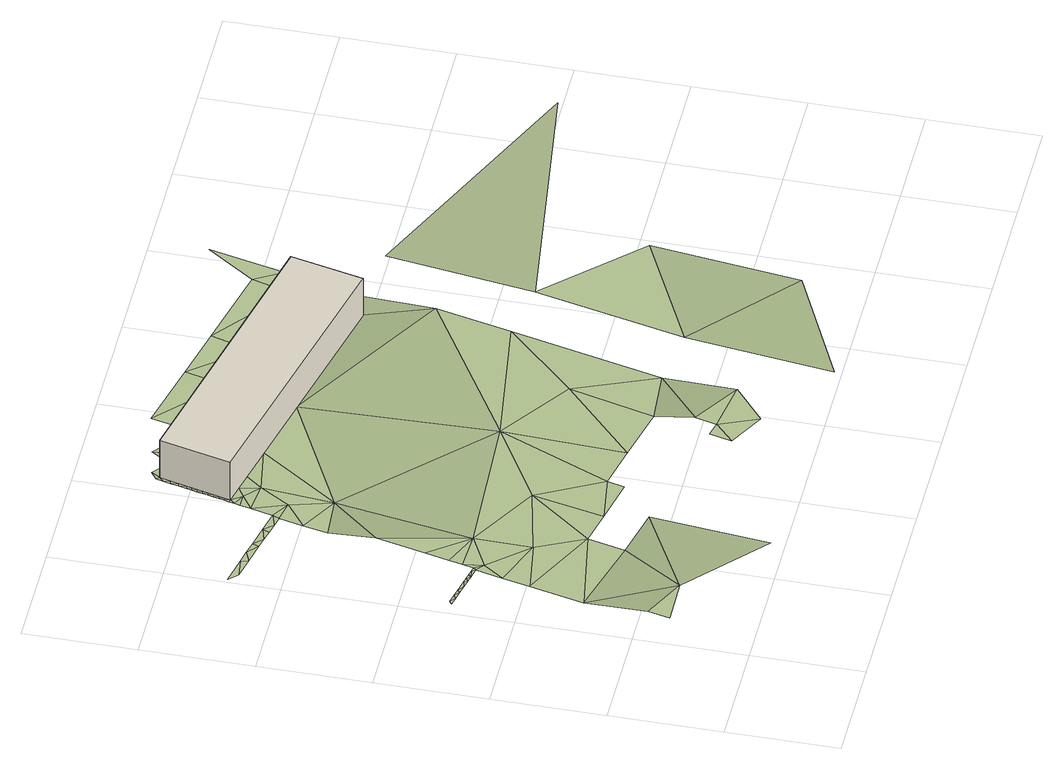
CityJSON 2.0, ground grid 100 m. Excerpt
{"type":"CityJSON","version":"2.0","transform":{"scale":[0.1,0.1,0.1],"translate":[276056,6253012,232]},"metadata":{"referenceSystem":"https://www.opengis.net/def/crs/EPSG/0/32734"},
"CityObjects":{
"building1":{"type":"Building","attributes":{"address":"Cape Town","building":"yes","building:levels":1,"building_height":4.1,"roof_height":14.27,"ground_height":10.17,"plus_code":"4FRW3CCW+F2J"},"geometry":[{"type":"Solid","lod":"1","boundaries":[[[[0,1,2,3]],[[1,4,5,2]],[[4,6,7,5]],[[6,0,3,7]],[[3,2,5,7]],[[6,4,1,0]]]]}]},
"terrain1":{"type":"TINRelief","geometry":[{"type":"CompositeSurface","lod":"1","boundaries":[[[8,9,10]],[[9,11,10]],[[12,13,14]],[[12,14,15]],[[16,15,14]],[[16,17,15]],[[11,9,18]],[[17,16,19]],[[17,19,20]],[[20,19,21]],[[22,23,11]],[[24,20,21]],[[25,24,21]],[[24,25,26]],[[25,27,26]],[[28,29,23]],[[27,25,30]],[[30,29,31]],[[22,11,18]],[[30,32,27]],[[30,31,32]],[[33,9,34]],[[32,31,35]],[[28,31,29]],[[9,33,18]],[[23,22,28]],[[35,31,36]],[[37,35,36]],[[36,31,28]],[[38,39,40]],[[41,37,36]],[[42,39,38]],[[41,36,43]],[[42,44,39]],[[45,44,42]],[[28,22,46]],[[36,28,46]],[[44,45,47]],[[46,22,48]],[[47,45,49]],[[36,50,43]],[[51,47,49]],[[49,52,51]],[[53,43,50]],[[51,52,54]],[[55,46,48]],[[56,55,48]],[[54,57,51]],[[50,58,53]],[[57,54,59]],[[59,58,60]],[[60,57,59]],[[58,50,60]],[[61,36,46]],[[60,62,57]],[[36,61,50]],[[63,62,64]],[[65,62,60]],[[63,64,66]],[[65,60,50]],[[6,67,66]],[[6,68,67]],[[64,6,66]],[[68,6,69]],[[62,65,64]],[[69,70,68]],[[55,61,46]],[[70,69,71]],[[71,72,70]],[[73,6,64]],[[72,71,74]],[[74,75,72]],[[75,74,76]],[[76,77,75]],[[65,73,64]],[[77,76,78]],[[78,79,77]],[[79,78,80]],[[80,81,79]],[[81,80,82]],[[82,83,81]],[[84,73,65]],[[83,82,85]],[[55,86,61]],[[87,65,50]],[[85,88,83]],[[88,85,89]],[[89,90,88]],[[91,92,93]],[[90,89,94]],[[95,90,94]],[[96,91,93]],[[4,95,94]],[[4,97,95]],[[84,65,87]],[[98,97,4]],[[4,99,98]],[[100,91,96]],[[61,101,50]],[[100,102,91]],[[50,101,87]],[[61,86,103]],[[104,105,99]],[[106,103,86]],[[105,104,107]],[[106,102,108]],[[102,100,108]],[[103,106,108]],[[109,61,103]],[[110,111,107]],[[61,112,101]],[[108,109,103]],[[111,110,113]],[[61,109,112]],[[114,115,116]],[[113,110,117]],[[101,112,118]],[[113,117,119]],[[120,116,115]],[[117,121,119]],[[116,120,122]],[[118,112,123]],[[123,121,118]],[[121,124,119]],[[121,123,125]],[[121,125,124]],[[124,125,126]],[[127,128,122]]]}]}
},
"vertices":[
[3574,4063,6],[3722,4712,6],[3722,4712,416],[3574,4063,416],[1195,5290,6],[1195,5290,416],[1041,4653,6],[1041,4653,416],
[71,695,238],[496,701,238],[115,890,238],[247,1469,117],[30,2565,117],[4,2542,117],[81,2524,117],[107,2547,117],[158,2507,117],[184,2530,117],[976,1269,117],[235,2490,117],[297,2504,117],[313,2472,117],[1055,1606,117],[357,1953,117],[346,2493,117],[369,2459,117],[395,2481,117],[444,2470,117],[852,2030,117],[412,2195,117],[467,2437,117],[538,2380,117],[492,2459,117],[1438,1162,117],[1184,72,238],[515,2557,117],[855,2542,117],[543,2678,117],[116,4385,6],[287,4408,6],[43,4461,6],[593,2896,117],[311,4340,6],[694,3333,117],[409,4381,6],[506,4295,6],[1484,2171,132],[530,4354,6],[1361,1535,117],[603,4273,6],[1184,3795,6],[726,4311,6],[701,4251,6],[795,3769,6],[798,4228,6],[1787,1599,132],[1751,1445,132],[921,4268,6],[845,3988,6],[896,4206,6],[1075,4169,6],[2225,2604,132],[967,4462,6],[990,4560,6],[1103,4559,6],[1241,4435,6],[1002,4608,6],[1013,4657,6],[1025,4706,6],[1053,4701,6],[1037,4754,6],[1064,4750,6],[1048,4803,6],[1199,4616,6],[1076,4798,6],[1060,4852,6],[1088,4847,6],[1071,4900,6],[1100,4896,6],[1083,4949,6],[1111,4944,6],[1094,4998,6],[1123,4993,6],[1106,5046,6],[1358,4579,6],[1135,5041,6],[2176,1509,132],[1674,4505,13],[1122,5113,6],[1153,5117,6],[1138,5180,6],[2551,825,258],[2416,856,258],[2370,661,258],[1172,5193,6],[1154,5247,6],[2697,482,258],[1170,5314,6],[1243,5367,6],[1390,5246,6],[3018,752,258],[2307,4358,13],[2596,1019,258],[2873,2156,132],[1511,5218,13],[1493,5417,13],[2683,1392,132],[1827,5146,13],[3176,1429,132],[3491,2784,132],[2458,5001,13],[1911,5515,13],[3649,3462,132],[2548,5364,13],[3410,7,258],[4492,519,261],[3722,1351,132],[2942,4890,13],[3574,4063,13],[3044,5247,13],[4818,1887,123],[3721,4712,13],[4035,2694,123],[3806,4139,13],[3823,5063,13],[3964,4816,13],[4122,5494,13],[6438,3019,123],[4348,4038,13]
]}
